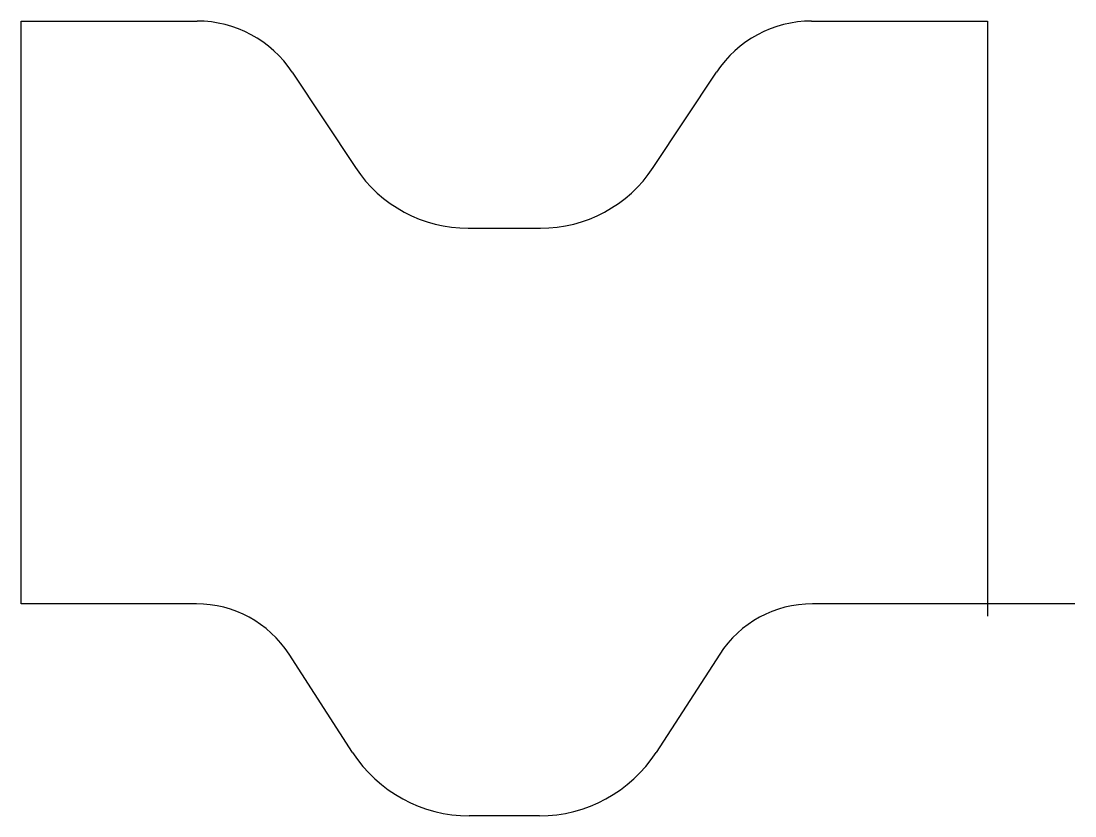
# Model space of a CAD drawing. Header units: metres. Extents: x 641 to 1064, y 298 to 617.
import ezdxf

# ---------------------------------------------------------------- set-up
doc = ezdxf.new("R2010")
doc.units = ezdxf.units.M

msp = doc.modelspace()

# ---------------------------------------------------------------- linework, layer by layer
at = {"layer": 'TOOL_0'}
for p, q in [((641.481, 383.211), (641.481, 616.711)), ((641.481, 616.711), (712.067, 616.711)), ((958.395, 616.711), (1028.981, 616.711)), ((1028.981, 616.711), (1028.981, 383.211)), ((750.204, 596.232), (775.542, 557.994)), ((894.919, 557.994), (920.258, 596.232)), ((820.764, 533.711), (849.697, 533.711)), ((711.75, 383.211), (641.481, 383.211)), ((1028.982, 383.211), (958.713, 383.211)), ((1028.981, 383.211), (1028.981, 378.211)), ((1063.982, 383.211), (1028.982, 383.211)), ((774.347, 323.675), (748.901, 363)), ((921.562, 363), (896.116, 323.675)), ((849.31, 298.211), (821.153, 298.211))]:
    msp.add_line(p, q, dxfattribs=at)
for centre, radius, start, end in [((712.067, 570.961), 45.75, 33.52994, 90), ((958.395, 570.961), 45.75, 90, 146.47006), ((820.784, 587.996), 54.286, 213.55014, 269.97889), ((849.678, 587.997), 54.286, 270.02005, 326.44839), ((711.75, 338.961), 44.25, 32.90537, 90), ((958.713, 338.961), 44.25, 90, 147.09463), ((821.19, 354.029), 55.818, 212.94301, 269.96202), ((849.273, 354.029), 55.818, 270.03798, 327.05699)]:
    msp.add_arc(centre, radius, start, end, dxfattribs=at)

doc.saveas('drawing.dxf')
